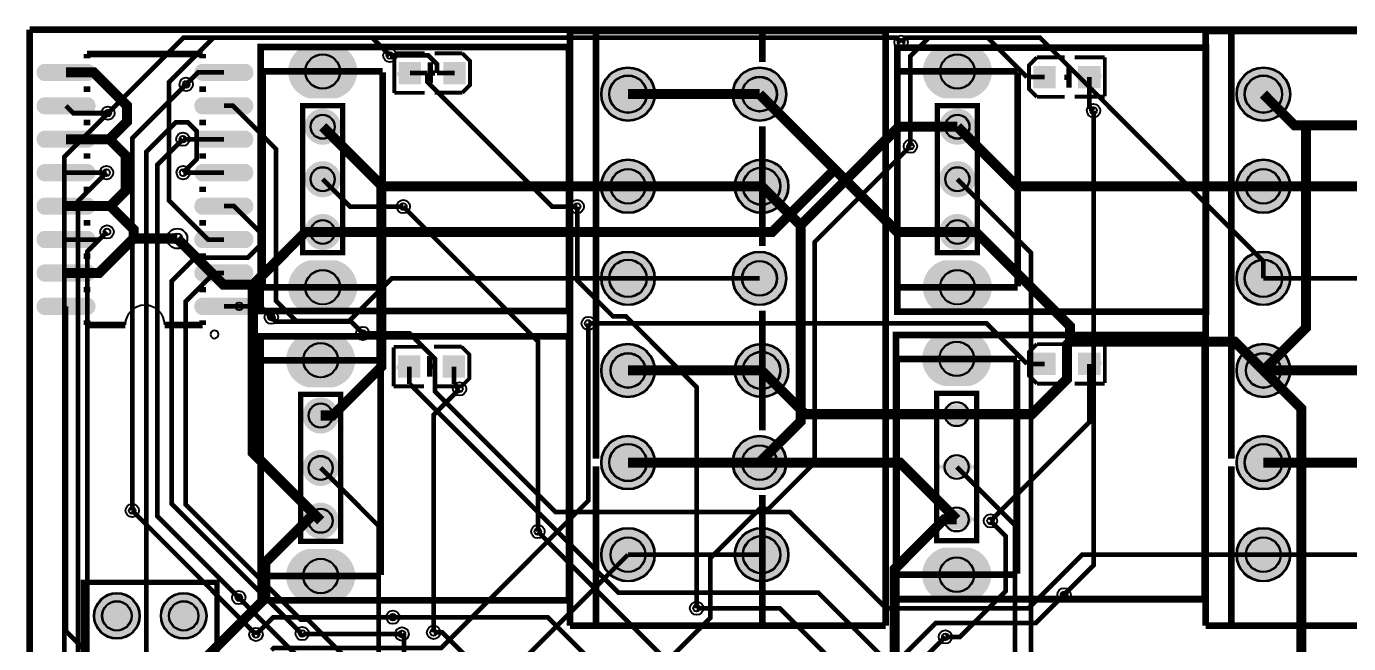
# Model space of a CAD drawing. Header units: millimetres. Extents: x 0.5 to 82.8, y -211.8 to -134.4.
# Drawn here: x 0.5 to 50.8, y -157.8 to -134.4 of the extents above; entities that cross this region are included whole.
import ezdxf

# ---------------------------------------------------------------- set-up
doc = ezdxf.new("R2010")
doc.units = ezdxf.units.MM
for name, color, linetype, true_color in [('BoardOutLine', 7, 'Continuous', 0xff00ff), ('BottomLayer', 7, 'Continuous', 0x0000ff), ('BottomSilkLayer', 7, 'Continuous', 0x66cc33), ('BottomSolderMaskLayer', 7, 'Continuous', 0xaa00ff), ('Document', 7, 'Continuous', 0xffffff), ('Hole', 7, 'Continuous', 0x222222), ('Multi-Layer', 7, 'Continuous', 0xc0c0c0), ('TopLayer', 7, 'Continuous', 0xff0000), ('TopPasteMaskLayer', 7, 'Continuous', 0x808080), ('TopSilkLayer', 7, 'Continuous', 0xffcc00), ('TopSolderMaskLayer', 7, 'Continuous', 0x800080)]:
    doc.layers.add(name, color=color, linetype=linetype, true_color=true_color)

msp = doc.modelspace()

# ---------------------------------------------------------------- hatches: boundary and pattern name
at = {"layer": 'BottomSolderMaskLayer'}
for points in [[(12.294, -135.083, -0.785398), (12.294, -137.134), (11.277, -137.134, -0.785398), (11.277, -135.083)], [(36.424, -135.083, -0.785398), (36.424, -137.134), (35.407, -137.134, -0.785398), (35.407, -135.083)], [(22.368, -136.97, 1), (24.419, -136.97, 1)], [(27.368, -136.97, 1), (29.419, -136.97, 1)], [(46.523, -136.97, 1), (48.574, -136.97, 1)], [(12.461, -138.364, -0.785398), (11.11, -138.364), (11.11, -138.052, -0.785398), (12.461, -138.052)], [(36.591, -138.364, -0.785398), (35.24, -138.364), (35.24, -138.052, -0.785398), (36.591, -138.052)], [(12.461, -140.358, -0.785398), (11.11, -140.358), (11.11, -140.046, -0.785398), (12.461, -140.046)], [(22.368, -140.47, 1), (24.419, -140.47, 1)], [(27.448, -140.47, 1), (29.499, -140.47, 1)], [(36.591, -140.358, -0.785398), (35.24, -140.358), (35.24, -140.046, -0.785398), (36.591, -140.046)], [(46.523, -140.47, 1), (48.574, -140.47, 1)], [(12.461, -142.364, -0.785398), (11.11, -142.364), (11.11, -142.052, -0.785398), (12.461, -142.052)], [(36.591, -142.364, -0.785398), (35.24, -142.364), (35.24, -142.052, -0.785398), (36.591, -142.052)], [(22.368, -143.97, 1), (24.419, -143.97, 1)], [(27.368, -143.97, 1), (29.419, -143.97, 1)], [(46.523, -143.97, 1), (48.574, -143.97, 1)], [(12.294, -143.283, -0.785398), (12.294, -145.334), (11.277, -145.334, -0.785398), (11.277, -143.283)], [(36.424, -143.283, -0.785398), (36.424, -145.334), (35.407, -145.334, -0.785398), (35.407, -143.283)], [(12.218, -146.056, -0.785398), (12.218, -148.106), (11.201, -148.106, -0.785398), (11.201, -146.056)], [(35.382, -148.056, -0.785398), (35.382, -146.005), (36.399, -146.005, -0.785398), (36.399, -148.056)], [(22.368, -147.47, 1), (24.419, -147.47, 1)], [(27.448, -147.47, 1), (29.499, -147.47, 1)], [(46.523, -147.47, 1), (48.574, -147.47, 1)], [(12.385, -149.337, -0.785398), (11.034, -149.337), (11.034, -149.025, -0.785398), (12.385, -149.025)], [(36.566, -148.974, -0.785398), (35.215, -148.974), (35.215, -149.286, -0.785398), (36.566, -149.286)], [(22.368, -150.97, 1), (24.419, -150.97, 1)], [(27.368, -150.97, 1), (29.419, -150.97, 1)], [(46.523, -150.97, 1), (48.574, -150.97, 1)], [(12.385, -151.33, -0.785398), (11.034, -151.33), (11.034, -151.019, -0.785398), (12.385, -151.019)], [(36.566, -150.981, -0.785398), (35.215, -150.981), (35.215, -151.293, -0.785398), (36.566, -151.293)], [(12.385, -153.337, -0.785398), (11.034, -153.337), (11.034, -153.025, -0.785398), (12.385, -153.025)], [(36.566, -152.974, -0.785398), (35.215, -152.974), (35.215, -153.286, -0.785398), (36.566, -153.286)], [(22.368, -154.47, 1), (24.419, -154.47, 1)], [(27.448, -154.47, 1), (29.499, -154.47, 1)], [(46.523, -154.47, 1), (48.574, -154.47, 1)], [(12.218, -154.256, -0.785398), (12.218, -156.307), (11.201, -156.307, -0.785398), (11.201, -154.256)], [(35.382, -156.256, -0.785398), (35.382, -154.205), (36.399, -154.205, -0.785398), (36.399, -156.256)], [(3.087, -156.795, 1), (4.838, -156.795, 1)], [(5.627, -156.795, 1), (7.378, -156.795, 1)]]:
    msp.add_hatch(color=256, dxfattribs=at).paths.add_polyline_path(points)
at = {"layer": 'Document'}
for points in [[(15.291, -136.271), (14.63, -136.271), (14.63, -136.119), (15.291, -136.119)], [(15.016, -135.895), (15.016, -136.555), (14.863, -136.555), (14.863, -135.895)], [(17.145, -136.219), (16.484, -136.219), (16.484, -136.067), (17.145, -136.067)], [(41.017, -136.597), (41.017, -135.937), (41.169, -135.937), (41.169, -136.597)], [(38.888, -136.272), (39.548, -136.272), (39.548, -136.425), (38.888, -136.425)], [(40.742, -136.22), (41.402, -136.22), (41.402, -136.373), (40.742, -136.373)], [(15.265, -147.422), (14.605, -147.422), (14.605, -147.269), (15.265, -147.269)], [(14.99, -147.045), (14.99, -147.706), (14.838, -147.706), (14.838, -147.045)], [(17.119, -147.37), (16.459, -147.37), (16.459, -147.218), (17.119, -147.218)], [(38.888, -147.169), (39.548, -147.169), (39.548, -147.321), (38.888, -147.321)], [(40.742, -147.117), (41.402, -147.117), (41.402, -147.269), (40.742, -147.269)], [(41.017, -147.494), (41.017, -146.833), (41.169, -146.833), (41.169, -147.494)]]:
    msp.add_hatch(color=256, dxfattribs=at).paths.add_polyline_path(points)
at = {"layer": 'Multi-Layer'}
for points in [[(12.286, -135.108, -0.785398), (12.286, -137.108), (11.286, -137.108, -0.785398), (11.286, -135.108)], [(36.416, -135.108, -0.785398), (36.416, -137.108), (35.416, -137.108, -0.785398), (35.416, -135.108)], [(22.393, -136.97, 1), (24.393, -136.97, 1)], [(27.393, -136.97, 1), (29.393, -136.97, 1)], [(46.549, -136.97, 1), (48.549, -136.97, 1)], [(12.436, -138.358, -0.785398), (11.136, -138.358), (11.136, -138.058, -0.785398), (12.436, -138.058)], [(36.566, -138.358, -0.785398), (35.266, -138.358), (35.266, -138.058, -0.785398), (36.566, -138.058)], [(12.436, -140.352, -0.785398), (11.136, -140.352), (11.136, -140.052, -0.785398), (12.436, -140.052)], [(22.393, -140.47, 1), (24.393, -140.47, 1)], [(27.473, -140.47, 1), (29.473, -140.47, 1)], [(36.566, -140.352, -0.785398), (35.266, -140.352), (35.266, -140.052, -0.785398), (36.566, -140.052)], [(46.549, -140.47, 1), (48.549, -140.47, 1)], [(12.436, -142.358, -0.785398), (11.136, -142.358), (11.136, -142.058, -0.785398), (12.436, -142.058)], [(36.566, -142.358, -0.785398), (35.266, -142.358), (35.266, -142.058, -0.785398), (36.566, -142.058)], [(22.393, -143.97, 1), (24.393, -143.97, 1)], [(27.393, -143.97, 1), (29.393, -143.97, 1)], [(46.549, -143.97, 1), (48.549, -143.97, 1)], [(12.286, -143.308, -0.785398), (12.286, -145.308), (11.286, -145.308, -0.785398), (11.286, -143.308)], [(36.416, -143.308, -0.785398), (36.416, -145.308), (35.416, -145.308, -0.785398), (35.416, -143.308)], [(12.209, -146.081, -0.785398), (12.209, -148.081), (11.209, -148.081, -0.785398), (11.209, -146.081)], [(35.39, -148.03, -0.785398), (35.39, -146.03), (36.39, -146.03, -0.785398), (36.39, -148.03)], [(22.393, -147.47, 1), (24.393, -147.47, 1)], [(27.473, -147.47, 1), (29.473, -147.47, 1)], [(46.549, -147.47, 1), (48.549, -147.47, 1)], [(12.359, -149.331, -0.785398), (11.059, -149.331), (11.059, -149.031, -0.785398), (12.359, -149.031)], [(36.54, -148.98, -0.785398), (35.24, -148.98), (35.24, -149.28, -0.785398), (36.54, -149.28)], [(22.393, -150.97, 1), (24.393, -150.97, 1)], [(27.393, -150.97, 1), (29.393, -150.97, 1)], [(46.549, -150.97, 1), (48.549, -150.97, 1)], [(12.359, -151.324, -0.785398), (11.059, -151.324), (11.059, -151.025, -0.785398), (12.359, -151.025)], [(36.54, -150.987, -0.785398), (35.24, -150.987), (35.24, -151.287, -0.785398), (36.54, -151.287)], [(12.359, -153.331, -0.785398), (11.059, -153.331), (11.059, -153.031, -0.785398), (12.359, -153.031)], [(36.54, -152.98, -0.785398), (35.24, -152.98), (35.24, -153.28, -0.785398), (36.54, -153.28)], [(22.393, -154.47, 1), (24.393, -154.47, 1)], [(27.473, -154.47, 1), (29.473, -154.47, 1)], [(46.549, -154.47, 1), (48.549, -154.47, 1)], [(12.209, -154.281, -0.785398), (12.209, -156.281), (11.209, -156.281, -0.785398), (11.209, -154.281)], [(35.39, -156.23, -0.785398), (35.39, -154.23), (36.39, -154.23, -0.785398), (36.39, -156.23)], [(3.112, -156.795, 1), (4.812, -156.795, 1)], [(5.652, -156.795, 1), (7.352, -156.795, 1)]]:
    msp.add_hatch(color=256, dxfattribs=at).paths.add_polyline_path(points)
at = {"layer": 'TopLayer'}
for points in [[(2.829, -135.844, -0.785398), (2.829, -136.444), (1.229, -136.444, -0.785398), (1.229, -135.844)], [(8.829, -135.844, -0.785398), (8.829, -136.444), (7.229, -136.444, -0.785398), (7.229, -135.844)], [(15.5, -135.77), (15.5, -136.57), (14.7, -136.57), (14.7, -135.77)], [(17.202, -135.77), (17.202, -136.57), (16.402, -136.57), (16.402, -135.77)], [(38.83, -136.722), (38.83, -135.922), (39.63, -135.922), (39.63, -136.722)], [(40.532, -136.722), (40.532, -135.922), (41.332, -135.922), (41.332, -136.722)], [(2.829, -137.114, -0.785398), (2.829, -137.714), (1.229, -137.714, -0.785398), (1.229, -137.114)], [(8.829, -137.114, -0.785398), (8.829, -137.714), (7.229, -137.714, -0.785398), (7.229, -137.114)], [(2.829, -138.384, -0.785398), (2.829, -138.984), (1.229, -138.984, -0.785398), (1.229, -138.384)], [(8.829, -138.384, -0.785398), (8.829, -138.984), (7.229, -138.984, -0.785398), (7.229, -138.384)], [(2.829, -139.654, -0.785398), (2.829, -140.254), (1.229, -140.254, -0.785398), (1.229, -139.654)], [(8.829, -139.654, -0.785398), (8.829, -140.254), (7.229, -140.254, -0.785398), (7.229, -139.654)], [(2.829, -140.924, -0.785398), (2.829, -141.524), (1.229, -141.524, -0.785398), (1.229, -140.924)], [(8.829, -140.924, -0.785398), (8.829, -141.524), (7.229, -141.524, -0.785398), (7.229, -140.924)], [(2.829, -142.194, -0.785398), (2.829, -142.794), (1.229, -142.794, -0.785398), (1.229, -142.194)], [(8.829, -142.194, -0.785398), (8.829, -142.794), (7.229, -142.794, -0.785398), (7.229, -142.194)], [(2.829, -143.464, -0.785398), (2.829, -144.064), (1.229, -144.064, -0.785398), (1.229, -143.464)], [(8.829, -143.464, -0.785398), (8.829, -144.064), (7.229, -144.064, -0.785398), (7.229, -143.464)], [(2.829, -144.734, -0.785398), (2.829, -145.334), (1.229, -145.334, -0.785398), (1.229, -144.734)], [(8.829, -144.734, -0.785398), (8.829, -145.334), (7.229, -145.334, -0.785398), (7.229, -144.734)], [(15.475, -146.92), (15.475, -147.72), (14.675, -147.72), (14.675, -146.92)], [(17.177, -146.92), (17.177, -147.72), (16.377, -147.72), (16.377, -146.92)], [(38.83, -147.619), (38.83, -146.819), (39.63, -146.819), (39.63, -147.619)], [(40.532, -147.619), (40.532, -146.819), (41.332, -146.819), (41.332, -147.619)]]:
    msp.add_hatch(color=256, dxfattribs=at).paths.add_polyline_path(points)
at = {"layer": 'TopPasteMaskLayer'}
for points in [[(2.829, -135.844, -0.785398), (2.829, -136.444), (1.229, -136.444, -0.785398), (1.229, -135.844)], [(8.829, -135.844, -0.785398), (8.829, -136.444), (7.229, -136.444, -0.785398), (7.229, -135.844)], [(15.5, -135.77), (15.5, -136.57), (14.7, -136.57), (14.7, -135.77)], [(17.202, -135.77), (17.202, -136.57), (16.402, -136.57), (16.402, -135.77)], [(38.83, -136.722), (38.83, -135.922), (39.63, -135.922), (39.63, -136.722)], [(40.532, -136.722), (40.532, -135.922), (41.332, -135.922), (41.332, -136.722)], [(2.829, -137.114, -0.785398), (2.829, -137.714), (1.229, -137.714, -0.785398), (1.229, -137.114)], [(8.829, -137.114, -0.785398), (8.829, -137.714), (7.229, -137.714, -0.785398), (7.229, -137.114)], [(2.829, -138.384, -0.785398), (2.829, -138.984), (1.229, -138.984, -0.785398), (1.229, -138.384)], [(8.829, -138.384, -0.785398), (8.829, -138.984), (7.229, -138.984, -0.785398), (7.229, -138.384)], [(2.829, -139.654, -0.785398), (2.829, -140.254), (1.229, -140.254, -0.785398), (1.229, -139.654)], [(8.829, -139.654, -0.785398), (8.829, -140.254), (7.229, -140.254, -0.785398), (7.229, -139.654)], [(2.829, -140.924, -0.785398), (2.829, -141.524), (1.229, -141.524, -0.785398), (1.229, -140.924)], [(8.829, -140.924, -0.785398), (8.829, -141.524), (7.229, -141.524, -0.785398), (7.229, -140.924)], [(2.829, -142.194, -0.785398), (2.829, -142.794), (1.229, -142.794, -0.785398), (1.229, -142.194)], [(8.829, -142.194, -0.785398), (8.829, -142.794), (7.229, -142.794, -0.785398), (7.229, -142.194)], [(2.829, -143.464, -0.785398), (2.829, -144.064), (1.229, -144.064, -0.785398), (1.229, -143.464)], [(8.829, -143.464, -0.785398), (8.829, -144.064), (7.229, -144.064, -0.785398), (7.229, -143.464)], [(2.829, -144.734, -0.785398), (2.829, -145.334), (1.229, -145.334, -0.785398), (1.229, -144.734)], [(8.829, -144.734, -0.785398), (8.829, -145.334), (7.229, -145.334, -0.785398), (7.229, -144.734)], [(15.475, -146.92), (15.475, -147.72), (14.675, -147.72), (14.675, -146.92)], [(17.177, -146.92), (17.177, -147.72), (16.377, -147.72), (16.377, -146.92)], [(38.83, -147.619), (38.83, -146.819), (39.63, -146.819), (39.63, -147.619)], [(40.532, -147.619), (40.532, -146.819), (41.332, -146.819), (41.332, -147.619)]]:
    msp.add_hatch(color=256, dxfattribs=at).paths.add_polyline_path(points)
at = {"layer": 'TopSolderMaskLayer'}
for points in [[(12.294, -135.083, -0.785398), (12.294, -137.134), (11.277, -137.134, -0.785398), (11.277, -135.083)], [(36.424, -135.083, -0.785398), (36.424, -137.134), (35.407, -137.134, -0.785398), (35.407, -135.083)], [(2.897, -135.819, -0.785398), (2.897, -136.47), (1.162, -136.47, -0.785398), (1.162, -135.819)], [(8.897, -135.819, -0.785398), (8.897, -136.47), (7.161, -136.47, -0.785398), (7.161, -135.819)], [(15.526, -135.744), (15.526, -136.595), (14.675, -136.595), (14.675, -135.744)], [(17.228, -135.744), (17.228, -136.595), (16.377, -136.595), (16.377, -135.744)], [(22.368, -136.97, 1), (24.419, -136.97, 1)], [(27.368, -136.97, 1), (29.419, -136.97, 1)], [(38.805, -136.747), (38.805, -135.897), (39.656, -135.897), (39.656, -136.747)], [(40.507, -136.747), (40.507, -135.897), (41.358, -135.897), (41.358, -136.747)], [(46.523, -136.97, 1), (48.574, -136.97, 1)], [(2.897, -137.089, -0.785398), (2.897, -137.74), (1.162, -137.74, -0.785398), (1.162, -137.089)], [(8.897, -137.089, -0.785398), (8.897, -137.74), (7.161, -137.74, -0.785398), (7.161, -137.089)], [(12.461, -138.364, -0.785398), (11.11, -138.364), (11.11, -138.052, -0.785398), (12.461, -138.052)], [(36.591, -138.364, -0.785398), (35.24, -138.364), (35.24, -138.052, -0.785398), (36.591, -138.052)], [(2.897, -138.359, -0.785398), (2.897, -139.01), (1.162, -139.01, -0.785398), (1.162, -138.359)], [(8.897, -138.359, -0.785398), (8.897, -139.01), (7.161, -139.01, -0.785398), (7.161, -138.359)], [(2.897, -139.629, -0.785398), (2.897, -140.28), (1.162, -140.28, -0.785398), (1.162, -139.629)], [(8.897, -139.629, -0.785398), (8.897, -140.28), (7.161, -140.28, -0.785398), (7.161, -139.629)], [(12.461, -140.358, -0.785398), (11.11, -140.358), (11.11, -140.046, -0.785398), (12.461, -140.046)], [(22.368, -140.47, 1), (24.419, -140.47, 1)], [(27.448, -140.47, 1), (29.499, -140.47, 1)], [(36.591, -140.358, -0.785398), (35.24, -140.358), (35.24, -140.046, -0.785398), (36.591, -140.046)], [(46.523, -140.47, 1), (48.574, -140.47, 1)], [(2.897, -140.899, -0.785398), (2.897, -141.55), (1.162, -141.55, -0.785398), (1.162, -140.899)], [(8.897, -140.899, -0.785398), (8.897, -141.55), (7.161, -141.55, -0.785398), (7.161, -140.899)], [(12.461, -142.364, -0.785398), (11.11, -142.364), (11.11, -142.052, -0.785398), (12.461, -142.052)], [(36.591, -142.364, -0.785398), (35.24, -142.364), (35.24, -142.052, -0.785398), (36.591, -142.052)], [(2.897, -142.169, -0.785398), (2.897, -142.82), (1.162, -142.82, -0.785398), (1.162, -142.169)], [(8.897, -142.169, -0.785398), (8.897, -142.82), (7.161, -142.82, -0.785398), (7.161, -142.169)], [(22.368, -143.97, 1), (24.419, -143.97, 1)], [(27.368, -143.97, 1), (29.419, -143.97, 1)], [(46.523, -143.97, 1), (48.574, -143.97, 1)], [(2.897, -143.439, -0.785398), (2.897, -144.09), (1.162, -144.09, -0.785398), (1.162, -143.439)], [(8.897, -143.439, -0.785398), (8.897, -144.09), (7.161, -144.09, -0.785398), (7.161, -143.439)], [(12.294, -143.283, -0.785398), (12.294, -145.334), (11.277, -145.334, -0.785398), (11.277, -143.283)], [(36.424, -143.283, -0.785398), (36.424, -145.334), (35.407, -145.334, -0.785398), (35.407, -143.283)], [(2.897, -144.709, -0.785398), (2.897, -145.36), (1.162, -145.36, -0.785398), (1.162, -144.709)], [(8.897, -144.709, -0.785398), (8.897, -145.36), (7.161, -145.36, -0.785398), (7.161, -144.709)], [(12.218, -146.056, -0.785398), (12.218, -148.106), (11.201, -148.106, -0.785398), (11.201, -146.056)], [(35.382, -148.056, -0.785398), (35.382, -146.005), (36.399, -146.005, -0.785398), (36.399, -148.056)], [(22.368, -147.47, 1), (24.419, -147.47, 1)], [(27.448, -147.47, 1), (29.499, -147.47, 1)], [(46.523, -147.47, 1), (48.574, -147.47, 1)], [(15.5, -146.895), (15.5, -147.746), (14.65, -147.746), (14.65, -146.895)], [(17.202, -146.895), (17.202, -147.746), (16.351, -147.746), (16.351, -146.895)], [(38.805, -147.644), (38.805, -146.793), (39.656, -146.793), (39.656, -147.644)], [(40.507, -147.644), (40.507, -146.793), (41.358, -146.793), (41.358, -147.644)], [(12.385, -149.337, -0.785398), (11.034, -149.337), (11.034, -149.025, -0.785398), (12.385, -149.025)], [(36.566, -148.974, -0.785398), (35.215, -148.974), (35.215, -149.286, -0.785398), (36.566, -149.286)], [(22.368, -150.97, 1), (24.419, -150.97, 1)], [(27.368, -150.97, 1), (29.419, -150.97, 1)], [(46.523, -150.97, 1), (48.574, -150.97, 1)], [(12.385, -151.33, -0.785398), (11.034, -151.33), (11.034, -151.019, -0.785398), (12.385, -151.019)], [(36.566, -150.981, -0.785398), (35.215, -150.981), (35.215, -151.293, -0.785398), (36.566, -151.293)], [(12.385, -153.337, -0.785398), (11.034, -153.337), (11.034, -153.025, -0.785398), (12.385, -153.025)], [(36.566, -152.974, -0.785398), (35.215, -152.974), (35.215, -153.286, -0.785398), (36.566, -153.286)], [(22.368, -154.47, 1), (24.419, -154.47, 1)], [(27.448, -154.47, 1), (29.499, -154.47, 1)], [(46.523, -154.47, 1), (48.574, -154.47, 1)], [(12.218, -154.256, -0.785398), (12.218, -156.307), (11.201, -156.307, -0.785398), (11.201, -154.256)], [(35.382, -156.256, -0.785398), (35.382, -154.205), (36.399, -154.205, -0.785398), (36.399, -156.256)], [(3.087, -156.795, 1), (4.838, -156.795, 1)], [(5.627, -156.795, 1), (7.378, -156.795, 1)]]:
    msp.add_hatch(color=256, dxfattribs=at).paths.add_polyline_path(points)

# ---------------------------------------------------------------- linework, layer by layer
at = {"layer": 'BoardOutLine', "const_width": 0.254}
for points in [[(0.651, -134.525), (0.651, -202.025)], [(75.651, -134.525), (0.651, -134.525)]]:
    msp.add_lwpolyline(points, dxfattribs=at)
at = {"layer": 'BottomLayer'}
for points, const_width in [([(3.621, -137.693), (6.495, -134.819), (13.66, -134.819), (14.342, -135.501)], 0.178), ([(47.549, -143.97), (47.549, -143.317), (39.052, -134.819), (33.954, -134.819), (33.774, -135)], 0.178), ([(6.598, -136.598), (4.544, -138.653), (4.544, -152.791)], 0.178), ([(49.169, -138.157), (48.735, -138.157), (47.549, -136.97)], 0.381), ([(52.549, -136.97), (51.362, -138.157), (49.169, -138.157)], 0.381), ([(3.963, -177.115), (1.969, -175.121), (1.969, -139.345), (3.621, -137.693)], 0.178), ([(39.97, -155.994), (41.091, -154.873), (41.091, -137.598)], 0.178), ([(5.18, -158.721), (5.081, -158.622), (5.081, -139.162), (6.206, -138.037), (6.658, -138.037), (6.996, -138.375), (6.996, -139.442), (6.484, -139.954)], 0.178), ([(11.786, -138.208), (14.01, -140.433), (14.01, -140.47)], 0.381), ([(29.954, -141.951), (33.697, -138.208), (35.916, -138.208)], 0.381), ([(49.169, -138.157), (49.169, -145.849), (47.549, -147.47)], 0.381), ([(8.597, -156.101), (5.497, -153.001), (5.497, -139.66), (6.473, -138.684)], 0.178), ([(3.459, -160.711), (4.394, -160.711), (5.081, -161.399), (5.081, -162.173), (6.052, -163.144), (9.036, -163.144), (11.996, -160.184), (23.207, -160.184), (26.524, -156.867), (26.524, -154.603), (28.395, -152.733), (28.73, -152.733), (30.488, -150.975), (30.488, -142.591), (34.13, -138.95)], 0.178), ([(3.963, -174.575), (2.482, -173.094), (2.482, -141.041), (3.569, -139.954)], 0.178), ([(38.712, -158.872), (38.712, -142.998), (35.916, -140.202)], 0.178), ([(14.01, -140.47), (14.01, -147.337), (12.166, -149.181), (11.71, -149.181)], 0.381), ([(23.393, -140.47), (14.01, -140.47)], 0.381), ([(29.954, -141.951), (28.473, -140.47)], 0.381), ([(14.85, -141.243), (19.968, -146.36), (19.968, -153.592)], 0.178), ([(26.002, -156.505), (26.002, -148.098), (23.318, -145.414), (22.824, -145.414), (21.464, -144.053), (21.464, -141.243)], 0.178), ([(3.586, -142.205), (2.844, -142.947), (2.844, -160.097), (3.459, -160.711)], 0.178), ([(9.131, -144.213), (11.136, -142.208), (11.786, -142.208)], 0.381), ([(28.393, -150.97), (29.954, -149.409), (29.954, -141.951)], 0.381), ([(6.257, -142.456), (8.015, -144.213), (9.131, -144.213)], 0.381), ([(9.131, -144.213), (9.131, -150.603), (9.607, -151.079), (9.607, -151.079), (11.447, -152.918)], 0.381), ([(13.312, -146.063), (12.868, -145.619), (10.008, -145.619), (9.834, -145.446)], 0.178), ([(9.838, -158.101), (9.92, -158.019), (16.284, -158.019), (21.884, -152.418), (21.884, -145.682)], 0.178), ([(47.549, -165.012), (48.994, -163.567), (48.994, -148.915), (47.549, -147.47)], 0.381), ([(16.003, -157.425), (16.003, -149.157), (16.989, -148.172)], 0.178), ([(35.89, -151.137), (38.104, -153.35), (38.104, -159.149), (38.453, -159.499), (43.267, -159.499), (43.894, -158.872)], 0.178), ([(11.447, -152.918), (9.607, -154.758), (9.607, -156.119), (6.503, -159.223), (6.503, -159.335)], 0.381), ([(11.447, -152.918), (11.71, -153.181)], 0.381), ([(35.89, -153.13), (35.412, -153.13), (33.529, -155.013), (33.529, -165.892), (34.065, -166.428)], 0.381), ([(35.46, -157.592), (36.01, -157.592), (37.746, -155.856), (37.746, -153.758), (37.174, -153.187)], 0.178), ([(23.393, -154.47), (18.647, -159.216), (11.099, -159.216), (9.71, -160.605)], 0.178), ([(14.454, -156.846), (9.903, -156.846), (9.251, -157.498)], 0.178), ([(14.801, -157.484), (11.026, -157.484), (11.009, -157.467)], 0.178)]:
    msp.add_lwpolyline(points, dxfattribs=dict(at, const_width=const_width))
at = {"layer": 'BottomSilkLayer', "const_width": 0.203}
msp.add_lwpolyline([(7.772, -180.925), (7.772, -179.02), (7.772, -155.525), (2.692, -155.525), (2.692, -179.02), (2.692, -180.925), (7.772, -180.925)], close=True, dxfattribs=at)
at = {"layer": 'BottomSolderMaskLayer'}
for centre, radius in [((11.786, -136.108), 0.661), ((35.916, -136.108), 0.661), ((23.393, -136.97), 1.025), ((28.393, -136.97), 1.025), ((47.549, -136.97), 1.025), ((23.393, -136.97), 0.718), ((28.393, -136.97), 0.667), ((47.549, -136.97), 0.718), ((11.786, -138.208), 0.464), ((35.916, -138.208), 0.464), ((23.393, -140.47), 1.025), ((28.473, -140.47), 1.025), ((47.549, -140.47), 1.025), ((11.786, -140.202), 0.464), ((23.393, -140.47), 0.667), ((28.473, -140.47), 0.718), ((35.916, -140.202), 0.464), ((47.549, -140.47), 0.667), ((11.786, -142.208), 0.464), ((35.916, -142.208), 0.464), ((23.393, -143.97), 1.025), ((28.393, -143.97), 1.025), ((47.549, -143.97), 1.025), ((11.786, -144.308), 0.661), ((23.393, -143.97), 0.718), ((28.393, -143.97), 0.667), ((35.916, -144.308), 0.661), ((47.549, -143.97), 0.718), ((11.709, -147.081), 0.661), ((23.393, -147.47), 1.025), ((28.473, -147.47), 1.025), ((28.473, -147.47), 0.718), ((35.89, -147.03), 0.661), ((47.549, -147.47), 1.025), ((23.393, -147.47), 0.667), ((47.549, -147.47), 0.667), ((11.709, -149.181), 0.464), ((35.89, -149.13), 0.464), ((23.393, -150.97), 1.025), ((23.393, -150.97), 0.718), ((28.393, -150.97), 1.025), ((47.549, -150.97), 1.025), ((47.549, -150.97), 0.718), ((11.709, -151.174), 0.464), ((28.393, -150.97), 0.667), ((35.89, -151.137), 0.464), ((11.709, -153.181), 0.464), ((35.89, -153.13), 0.464), ((23.393, -154.47), 1.025), ((23.393, -154.47), 0.667), ((28.473, -154.47), 1.025), ((28.473, -154.47), 0.718), ((47.549, -154.47), 1.025), ((47.549, -154.47), 0.667), ((11.709, -155.281), 0.661), ((35.89, -155.23), 0.661), ((3.962, -156.795), 0.875), ((3.962, -156.795), 0.566), ((6.502, -156.795), 0.875), ((6.502, -156.795), 0.566)]:
    msp.add_circle(centre, radius, dxfattribs=at)
at = {"layer": 'Document'}
msp.add_circle((8.611, -145.034), 0.15, dxfattribs=at)
at = {"layer": 'Hole'}
for centre, radius in [((33.774, -135), 0.127), ((14.342, -135.501), 0.127), ((6.598, -136.598), 0.127), ((3.621, -137.693), 0.127), ((41.091, -137.598), 0.127), ((6.473, -138.684), 0.127), ((34.13, -138.949), 0.127), ((3.569, -139.954), 0.127), ((6.484, -139.954), 0.127), ((14.85, -141.243), 0.127), ((21.464, -141.243), 0.127), ((3.586, -142.204), 0.127), ((6.257, -142.456), 0.191), ((9.834, -145.446), 0.127), ((21.884, -145.682), 0.127), ((13.312, -146.063), 0.127), ((16.989, -148.171), 0.127), ((4.544, -152.791), 0.127), ((37.174, -153.187), 0.127), ((19.968, -153.592), 0.127), ((8.597, -156.101), 0.127), ((39.97, -155.994), 0.127), ((14.454, -156.846), 0.127), ((26.002, -156.505), 0.127), ((16.004, -157.425), 0.127), ((9.251, -157.498), 0.127), ((11.009, -157.467), 0.127), ((14.801, -157.484), 0.127), ((35.46, -157.592), 0.127)]:
    msp.add_circle(centre, radius, dxfattribs=at)
at = {"layer": 'Multi-Layer'}
for centre, radius in [((33.774, -135), 0.254), ((11.786, -136.108), 0.65), ((14.342, -135.501), 0.254), ((35.916, -136.108), 0.65), ((23.393, -136.97), 1), ((28.393, -136.97), 1), ((47.549, -136.97), 1), ((6.598, -136.598), 0.254), ((23.393, -136.97), 0.7), ((28.393, -136.97), 0.65), ((47.549, -136.97), 0.7), ((3.621, -137.693), 0.254), ((41.091, -137.598), 0.254), ((11.786, -138.208), 0.45), ((35.916, -138.208), 0.45), ((6.473, -138.684), 0.254), ((34.13, -138.949), 0.254), ((3.569, -139.954), 0.254), ((6.484, -139.954), 0.254), ((23.393, -140.47), 1), ((28.473, -140.47), 1), ((47.549, -140.47), 1), ((11.786, -140.202), 0.45), ((23.393, -140.47), 0.65), ((28.473, -140.47), 0.7), ((35.916, -140.202), 0.45), ((47.549, -140.47), 0.65), ((14.85, -141.243), 0.254), ((21.464, -141.243), 0.254), ((3.586, -142.204), 0.254), ((6.257, -142.456), 0.381), ((11.786, -142.208), 0.45), ((35.916, -142.208), 0.45), ((23.393, -143.97), 1), ((28.393, -143.97), 1), ((47.549, -143.97), 1), ((11.786, -144.308), 0.65), ((23.393, -143.97), 0.7), ((28.393, -143.97), 0.65), ((35.916, -144.308), 0.65), ((47.549, -143.97), 0.7), ((9.834, -145.446), 0.254), ((21.884, -145.682), 0.254), ((13.312, -146.063), 0.254), ((11.709, -147.081), 0.65), ((23.393, -147.47), 1), ((28.473, -147.47), 1), ((35.89, -147.03), 0.65), ((47.549, -147.47), 1), ((23.393, -147.47), 0.65), ((28.473, -147.47), 0.7), ((47.549, -147.47), 0.65), ((16.989, -148.171), 0.254), ((11.709, -149.181), 0.45), ((35.89, -149.13), 0.45), ((23.393, -150.97), 1), ((23.393, -150.97), 0.7), ((28.393, -150.97), 1), ((47.549, -150.97), 1), ((47.549, -150.97), 0.7), ((11.709, -151.174), 0.45), ((28.393, -150.97), 0.65), ((35.89, -151.137), 0.45), ((4.544, -152.791), 0.254), ((11.709, -153.181), 0.45), ((35.89, -153.13), 0.45), ((37.174, -153.187), 0.254), ((19.968, -153.592), 0.254), ((23.393, -154.47), 1), ((28.473, -154.47), 1), ((28.473, -154.47), 0.7), ((47.549, -154.47), 1), ((23.393, -154.47), 0.65), ((47.549, -154.47), 0.65), ((11.709, -155.281), 0.65), ((35.89, -155.23), 0.65), ((39.97, -155.994), 0.254), ((3.962, -156.795), 0.85), ((3.962, -156.795), 0.55), ((6.502, -156.795), 0.85), ((6.502, -156.795), 0.55), ((8.597, -156.101), 0.254), ((26.002, -156.505), 0.254), ((14.454, -156.846), 0.254), ((9.251, -157.498), 0.254), ((11.009, -157.467), 0.254), ((14.801, -157.484), 0.254), ((16.004, -157.425), 0.254), ((35.46, -157.592), 0.254)]:
    msp.add_circle(centre, radius, dxfattribs=at)
at = {"layer": 'TopLayer'}
for points, const_width in [([(8.029, -142.494), (7.424, -142.494), (5.949, -141.02), (5.949, -136.509), (7.634, -134.824), (33.598, -134.824), (33.774, -135)], 0.178), ([(34.13, -138.95), (34.13, -135.523), (34.834, -134.819), (37.061, -134.819), (38.564, -136.322)], 0.178), ([(14.342, -135.501), (15.8, -135.501), (16.135, -135.836), (16.135, -136.17)], 0.178), ([(2.03, -136.144), (3.083, -136.144), (4.352, -137.414), (4.352, -138.011), (3.679, -138.684)], 0.381), ([(8.029, -136.144), (7.052, -136.144), (6.598, -136.598)], 0.178), ([(15.1, -136.17), (15.767, -136.17)], 0.178), ([(21.464, -141.243), (20.507, -141.243), (15.767, -136.503), (15.767, -136.17)], 0.178), ([(16.802, -136.17), (16.135, -136.17)], 0.178), ([(39.231, -136.322), (38.564, -136.322)], 0.178), ([(41.091, -137.598), (40.932, -137.439), (40.932, -136.322)], 0.178), ([(28.393, -136.97), (23.393, -136.97)], 0.381), ([(31.252, -139.829), (28.393, -136.97)], 0.381), ([(2.03, -137.414), (2.309, -137.693), (3.621, -137.693)], 0.178), ([(8.029, -137.414), (8.372, -137.414), (10.017, -139.06), (10.017, -144.834), (10.778, -145.595), (12.793, -145.595), (14.418, -143.97), (23.393, -143.97)], 0.178), ([(35.916, -138.208), (38.177, -140.47), (47.549, -140.47)], 0.381), ([(3.679, -138.684), (2.03, -138.684)], 0.381), ([(3.679, -138.684), (4.296, -139.302), (4.296, -140.64), (3.712, -141.224)], 0.381), ([(8.029, -138.684), (6.473, -138.684)], 0.178), ([(11.786, -142.208), (28.873, -142.208), (31.252, -139.829)], 0.381), ([(35.916, -142.208), (33.632, -142.208), (31.252, -139.829)], 0.381), ([(2.03, -139.954), (3.569, -139.954)], 0.178), ([(8.029, -139.954), (6.484, -139.954)], 0.178), ([(11.786, -140.202), (12.827, -141.243), (14.85, -141.243)], 0.178), ([(23.393, -140.47), (28.473, -140.47), (28.473, -140.47)], 0.381), ([(52.629, -140.47), (52.629, -140.47), (47.549, -140.47)], 0.381), ([(3.712, -141.224), (2.03, -141.224)], 0.381), ([(4.596, -142.456), (4.596, -142.109), (3.712, -141.224)], 0.381), ([(8.029, -141.224), (8.407, -141.224), (9.508, -142.325), (9.508, -142.621), (8.948, -143.18), (6.939, -143.18), (6.05, -144.07), (6.05, -152.543), (10.974, -157.467), (11.009, -157.467)], 0.178), ([(2.03, -142.494), (3.296, -142.494), (3.586, -142.205)], 0.178), ([(40.199, -146.374), (40.199, -145.789), (36.618, -142.208), (35.916, -142.208)], 0.381), ([(2.03, -143.764), (3.288, -143.764), (4.596, -142.456)], 0.381), ([(4.596, -142.456), (6.257, -142.456)], 0.381), ([(8.029, -143.764), (7.661, -143.764), (6.582, -144.844), (6.582, -152.569), (10.95, -156.937), (11.224, -156.937), (12.834, -158.547)], 0.178), ([(28.393, -143.97), (23.393, -143.97)], 0.178), ([(47.549, -143.97), (52.549, -143.97)], 0.178), ([(2.03, -145.034), (2.03, -157.376), (2.755, -158.101)], 0.178), ([(8.029, -145.034), (9.423, -145.034), (9.834, -145.446)], 0.178), ([(38.564, -147.219), (37.027, -145.682), (21.884, -145.682)], 0.178), ([(47.549, -154.47), (40.657, -154.47), (38.623, -156.505), (33.203, -156.505), (29.544, -152.845), (20.629, -152.845), (16.062, -148.278), (16.062, -147.036), (15.089, -146.063), (13.312, -146.063)], 0.178), ([(40.199, -146.374), (40.087, -146.485), (40.087, -147.791), (38.748, -149.13), (35.89, -149.13)], 0.381), ([(47.549, -147.47), (46.453, -146.374), (40.199, -146.374)], 0.381), ([(15.075, -147.32), (15.075, -147.987)], 0.178), ([(16.777, -147.32), (16.777, -147.987)], 0.178), ([(37.174, -153.187), (40.932, -149.429), (40.932, -147.219)], 0.178), ([(39.231, -147.219), (38.564, -147.219)], 0.178), ([(23.393, -147.47), (23.394, -147.47), (28.473, -147.47)], 0.381), ([(35.89, -149.13), (30.133, -149.13), (28.473, -147.47)], 0.381), ([(47.549, -147.47), (52.629, -147.47), (52.629, -147.47)], 0.381), ([(33.104, -158.387), (30.634, -155.917), (23.033, -155.917), (15.103, -147.987), (15.075, -147.987)], 0.178), ([(16.989, -148.172), (16.805, -147.987), (16.777, -147.987)], 0.178), ([(23.393, -150.97), (28.393, -150.97)], 0.381), ([(35.89, -153.13), (33.73, -150.97), (28.393, -150.97)], 0.381), ([(52.549, -150.97), (47.549, -150.97)], 0.381), ([(11.71, -151.175), (13.913, -153.378), (13.913, -158.273)], 0.178), ([(4.544, -152.791), (9.251, -157.498)], 0.178), ([(19.968, -153.592), (24.649, -158.273)], 0.178), ([(28.473, -154.47), (23.393, -154.47)], 0.178), ([(52.629, -154.47), (47.549, -154.47)], 0.178), ([(8.597, -156.101), (10.769, -158.273), (11.03, -158.273)], 0.178), ([(33.904, -159.054), (33.904, -158.258), (35.093, -157.069), (38.895, -157.069), (39.97, -155.994)], 0.178), ([(21.767, -158.273), (20.34, -156.846), (14.454, -156.846)], 0.178), ([(31.712, -159.054), (29.163, -156.505), (26.002, -156.505)], 0.178), ([(30.018, -159.944), (27.639, -162.323), (16.275, -162.323), (14.875, -160.923), (14.875, -157.558), (14.801, -157.484)], 0.178), ([(16.003, -157.425), (16.337, -157.425), (17.585, -158.673), (17.585, -161.443)], 0.178), ([(34.704, -159.054), (34.704, -158.348), (35.46, -157.592)], 0.178)]:
    msp.add_lwpolyline(points, dxfattribs=dict(at, const_width=const_width))
at = {"layer": 'TopSilkLayer'}
for points, const_width in [([(21.193, -157.17), (21.193, -134.57)], 0.254), ([(21.193, -134.57), (33.193, -134.57)], 0.254), ([(21.193, -157.17), (21.193, -134.57)], 0.254), ([(21.193, -134.57), (33.193, -134.57)], 0.254), ([(22.173, -140.325), (22.173, -134.57)], 0.254), ([(28.506, -135.744), (28.506, -134.57)], 0.254), ([(33.193, -157.17), (33.193, -134.57)], 0.254), ([(33.193, -157.17), (33.193, -134.57)], 0.254), ([(45.349, -157.17), (45.349, -134.57)], 0.254), ([(45.349, -134.57), (57.349, -134.57)], 0.254), ([(45.349, -157.17), (45.349, -134.57)], 0.254), ([(45.349, -134.57), (57.349, -134.57)], 0.254), ([(46.329, -140.325), (46.329, -134.57)], 0.254), ([(7.229, -135.439), (2.829, -135.439)], 0.254), ([(2.829, -135.613), (2.829, -135.439)], 0.254), ([(7.229, -135.613), (7.229, -135.439)], 0.254), ([(15.661, -135.421), (14.511, -135.421)], 0.15), ([(14.511, -136.921), (14.511, -135.441)], 0.15), ([(15.875, -135.763), (15.875, -136.551)], 0.203), ([(16.041, -135.418), (17.091, -135.418)], 0.15), ([(17.391, -135.819), (17.391, -135.719), (17.091, -135.418)], 0.15), ([(38.641, -135.973), (38.641, -135.873), (38.941, -135.573)], 0.15), ([(39.991, -135.573), (38.941, -135.573)], 0.15), ([(40.371, -135.571), (41.521, -135.571)], 0.15), ([(41.521, -135.571), (41.521, -137.051)], 0.15), ([(14.072, -136.109), (9.5, -136.109)], 0.254), ([(9.5, -140.208), (9.5, -136.144)], 0.254), ([(14.072, -140.208), (14.072, -136.144)], 0.254), ([(15.875, -136.162), (16.05, -136.162)], 0.203), ([(17.391, -136.518), (17.391, -135.819)], 0.15), ([(38.202, -136.109), (33.63, -136.109)], 0.254), ([(33.63, -140.208), (33.63, -136.144)], 0.254), ([(38.202, -140.208), (38.202, -136.144)], 0.254), ([(38.641, -135.973), (38.641, -136.673)], 0.15), ([(40.157, -136.728), (40.157, -135.941)], 0.203), ([(2.829, -136.883), (2.829, -136.675)], 0.254), ([(7.229, -136.883), (7.229, -136.675)], 0.254), ([(17.391, -136.518), (17.391, -136.619), (17.091, -136.919)], 0.15), ([(38.641, -136.673), (38.641, -136.773), (38.941, -137.073)], 0.15), ([(40.157, -136.33), (39.982, -136.33)], 0.203), ([(15.661, -136.921), (14.511, -136.921)], 0.15), ([(16.041, -136.919), (17.091, -136.919)], 0.15), ([(39.991, -137.073), (38.941, -137.073)], 0.15), ([(40.371, -137.071), (41.521, -137.071)], 0.15), ([(2.829, -138.153), (2.829, -137.945)], 0.254), ([(7.229, -138.153), (7.229, -137.945)], 0.254), ([(28.506, -142.744), (28.506, -138.196)], 0.254), ([(2.829, -139.423), (2.829, -139.215)], 0.254), ([(7.229, -139.423), (7.229, -139.215)], 0.254), ([(9.5, -140.208), (9.5, -144.272)], 0.254), ([(14.072, -140.208), (14.072, -144.272)], 0.254), ([(33.63, -140.208), (33.63, -144.272)], 0.254), ([(38.202, -140.208), (38.202, -144.272)], 0.254), ([(2.829, -140.693), (2.829, -140.485)], 0.254), ([(7.229, -140.693), (7.229, -140.485)], 0.254), ([(22.173, -144.115), (22.173, -140.615)], 0.254), ([(46.329, -144.115), (46.329, -140.615)], 0.254), ([(2.829, -141.963), (2.829, -141.755)], 0.254), ([(7.229, -141.963), (7.229, -141.755)], 0.254), ([(2.829, -143.233), (2.829, -143.025)], 0.254), ([(7.229, -143.233), (7.229, -143.025)], 0.254), ([(2.829, -144.503), (2.829, -144.295)], 0.254), ([(7.229, -144.503), (7.229, -144.295)], 0.254), ([(14.072, -144.308), (9.5, -144.308)], 0.254), ([(22.173, -150.825), (22.173, -144.115)], 0.254), ([(38.202, -144.308), (33.63, -144.308)], 0.254), ([(46.329, -150.825), (46.329, -144.115)], 0.254), ([(28.506, -149.744), (28.506, -145.196)], 0.254), ([(2.829, -145.739), (2.829, -145.565)], 0.254), ([(2.829, -145.739), (4.279, -145.739)], 0.254), ([(7.229, -145.739), (5.779, -145.739)], 0.254), ([(7.229, -145.739), (7.229, -145.565)], 0.254), ([(15.636, -146.571), (14.486, -146.571)], 0.15), ([(14.486, -148.071), (14.486, -146.591)], 0.15), ([(16.016, -146.569), (17.066, -146.569)], 0.15), ([(17.366, -146.969), (17.366, -146.869), (17.066, -146.569)], 0.15), ([(38.641, -146.87), (38.641, -146.77), (38.941, -146.47)], 0.15), ([(39.991, -146.47), (38.941, -146.47)], 0.15), ([(40.157, -147.625), (40.157, -146.838)], 0.203), ([(40.371, -146.467), (41.521, -146.467)], 0.15), ([(41.521, -146.468), (41.521, -147.947)], 0.15), ([(13.995, -147.082), (9.423, -147.082)], 0.254), ([(9.423, -151.181), (9.423, -147.117)], 0.254), ([(13.995, -151.181), (13.995, -147.117)], 0.254), ([(15.85, -146.914), (15.85, -147.701)], 0.203), ([(15.85, -147.312), (16.025, -147.312)], 0.203), ([(17.366, -147.669), (17.366, -146.969)], 0.15), ([(33.604, -147.031), (38.176, -147.031)], 0.254), ([(33.604, -151.13), (33.604, -147.066)], 0.254), ([(38.176, -151.13), (38.176, -147.066)], 0.254), ([(38.641, -146.87), (38.641, -147.57)], 0.15), ([(40.157, -147.227), (39.982, -147.227)], 0.203), ([(17.366, -147.669), (17.366, -147.769), (17.066, -148.069)], 0.15), ([(38.641, -147.57), (38.641, -147.67), (38.941, -147.97)], 0.15), ([(15.636, -148.072), (14.486, -148.072)], 0.15), ([(16.016, -148.069), (17.066, -148.069)], 0.15), ([(39.991, -147.97), (38.941, -147.97)], 0.15), ([(40.371, -147.968), (41.521, -147.968)], 0.15), ([(9.423, -151.181), (9.423, -155.245)], 0.254), ([(13.995, -151.181), (13.995, -155.245)], 0.254), ([(22.173, -157.17), (22.173, -151.115)], 0.254), ([(33.604, -151.13), (33.604, -155.194)], 0.254), ([(38.176, -151.13), (38.176, -155.194)], 0.254), ([(46.329, -157.17), (46.329, -151.115)], 0.254), ([(28.506, -157.17), (28.506, -152.196)], 0.254), ([(13.995, -155.281), (9.423, -155.281)], 0.254), ([(33.604, -155.23), (38.176, -155.23)], 0.254), ([(21.193, -157.17), (33.193, -157.17)], 0.254), ([(21.193, -157.17), (33.193, -157.17)], 0.254), ([(45.349, -157.17), (57.349, -157.17)], 0.254), ([(45.349, -157.17), (57.349, -157.17)], 0.254)]:
    msp.add_lwpolyline(points, dxfattribs=dict(at, const_width=const_width))
for points, const_width in [([(9.423, -135.179), (21.156, -135.179), (21.156, -145.212), (9.423, -145.212), (9.423, -135.179)], 0.254), ([(33.63, -135.204), (45.362, -135.204), (45.362, -145.237), (33.63, -145.237), (33.63, -135.204)], 0.254), ([(11.024, -142.995), (12.548, -142.995), (12.548, -141.979), (12.548, -138.423), (12.548, -137.407), (11.024, -137.407), (11.024, -138.423), (11.024, -141.979), (11.024, -142.995)], 0.203), ([(35.154, -142.995), (36.678, -142.995), (36.678, -141.979), (36.678, -138.423), (36.678, -137.407), (35.154, -137.407), (35.154, -138.423), (35.154, -141.979), (35.154, -142.995)], 0.203), ([(9.423, -146.177), (21.156, -146.177), (21.156, -156.21), (9.423, -156.21), (9.423, -146.177)], 0.254), ([(33.579, -146.126), (45.311, -146.126), (45.311, -156.16), (33.579, -156.16), (33.579, -146.126)], 0.254), ([(36.652, -148.344), (35.128, -148.344), (35.128, -149.36), (35.128, -152.916), (35.128, -153.932), (36.652, -153.932), (36.652, -152.916), (36.652, -149.36), (36.652, -148.344)], 0.203), ([(10.947, -153.967), (12.471, -153.967), (12.471, -152.951), (12.471, -149.395), (12.471, -148.379), (10.947, -148.379), (10.947, -149.395), (10.947, -152.951), (10.947, -153.967)], 0.203)]:
    msp.add_lwpolyline(points, close=True, dxfattribs=dict(at, const_width=const_width))
for centre, radius, start, end in [((5.03, -145.739), 0.751, 359.9826, 179.9825), ((7.671, -146.101), 0.15, 180.4851, 179.5149)]:
    msp.add_arc(centre, radius, start, end, dxfattribs=at)
at = {"layer": 'TopSolderMaskLayer'}
for centre, radius in [((11.786, -136.108), 0.661), ((35.916, -136.108), 0.661), ((23.393, -136.97), 1.025), ((28.393, -136.97), 1.025), ((47.549, -136.97), 1.025), ((23.393, -136.97), 0.718), ((28.393, -136.97), 0.667), ((47.549, -136.97), 0.718), ((11.786, -138.208), 0.464), ((35.916, -138.208), 0.464), ((23.393, -140.47), 1.025), ((28.473, -140.47), 1.025), ((47.549, -140.47), 1.025), ((11.786, -140.202), 0.464), ((23.393, -140.47), 0.667), ((28.473, -140.47), 0.718), ((35.916, -140.202), 0.464), ((47.549, -140.47), 0.667), ((11.786, -142.208), 0.464), ((35.916, -142.208), 0.464), ((23.393, -143.97), 1.025), ((28.393, -143.97), 1.025), ((47.549, -143.97), 1.025), ((11.786, -144.308), 0.661), ((23.393, -143.97), 0.718), ((28.393, -143.97), 0.667), ((35.916, -144.308), 0.661), ((47.549, -143.97), 0.718), ((11.709, -147.081), 0.661), ((23.393, -147.47), 1.025), ((28.473, -147.47), 1.025), ((28.473, -147.47), 0.718), ((35.89, -147.03), 0.661), ((47.549, -147.47), 1.025), ((23.393, -147.47), 0.667), ((47.549, -147.47), 0.667), ((11.709, -149.181), 0.464), ((35.89, -149.13), 0.464), ((23.393, -150.97), 1.025), ((23.393, -150.97), 0.718), ((28.393, -150.97), 1.025), ((47.549, -150.97), 1.025), ((47.549, -150.97), 0.718), ((11.709, -151.174), 0.464), ((28.393, -150.97), 0.667), ((35.89, -151.137), 0.464), ((11.709, -153.181), 0.464), ((35.89, -153.13), 0.464), ((23.393, -154.47), 1.025), ((23.393, -154.47), 0.667), ((28.473, -154.47), 1.025), ((28.473, -154.47), 0.718), ((47.549, -154.47), 1.025), ((47.549, -154.47), 0.667), ((11.709, -155.281), 0.661), ((35.89, -155.23), 0.661), ((3.962, -156.795), 0.875), ((3.962, -156.795), 0.566), ((6.502, -156.795), 0.875), ((6.502, -156.795), 0.566)]:
    msp.add_circle(centre, radius, dxfattribs=at)

doc.saveas('drawing.dxf')
